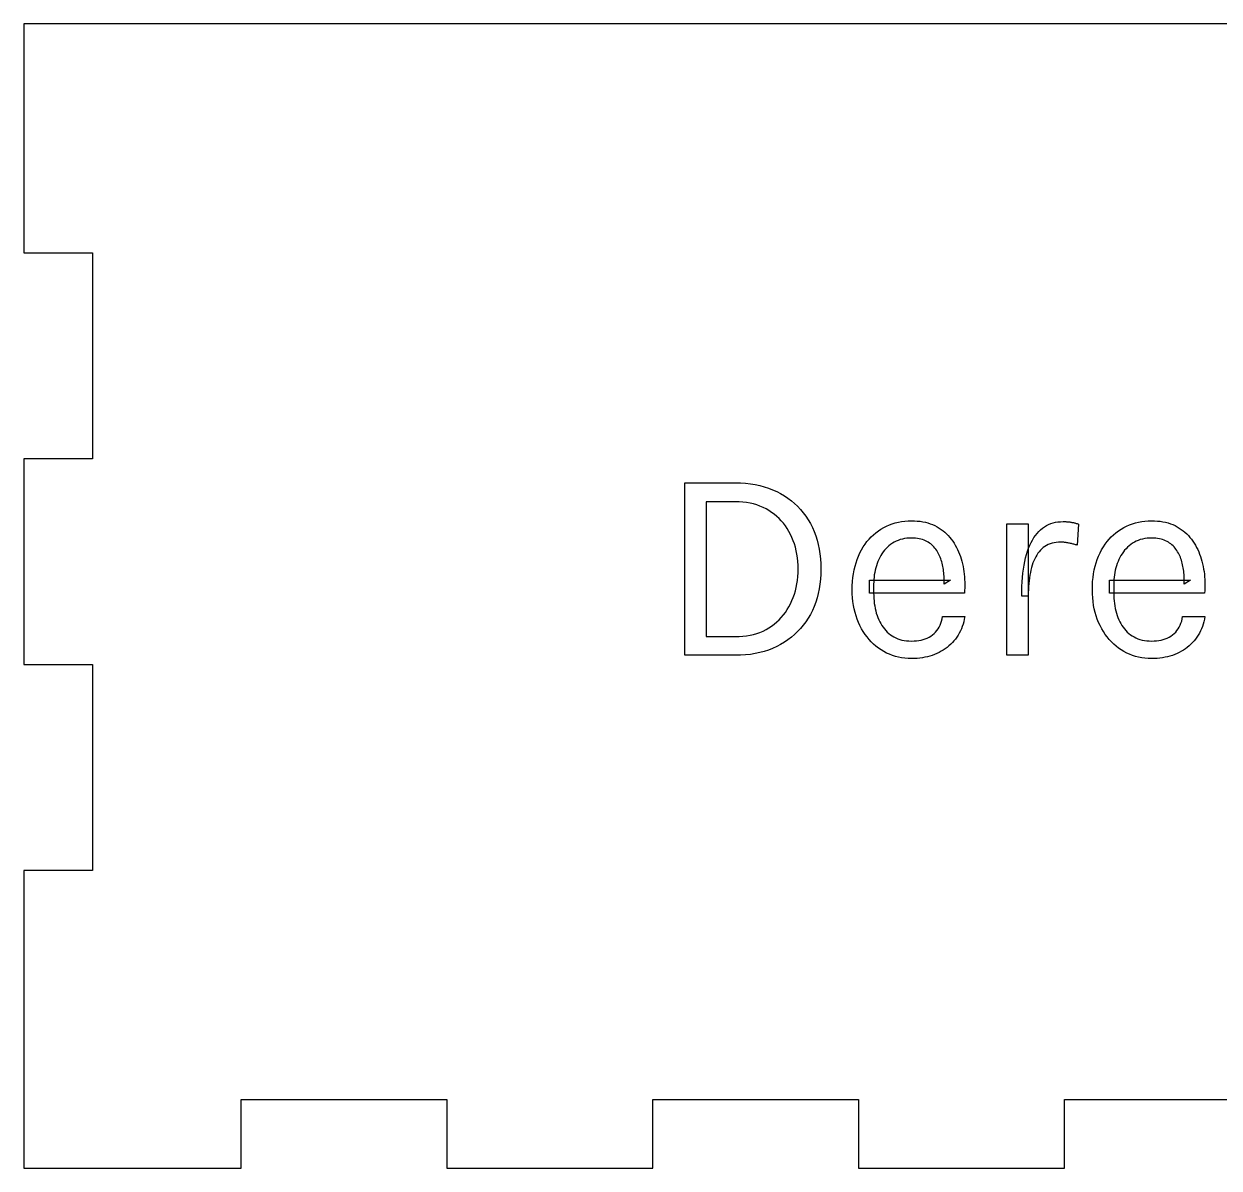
# Model space of a CAD drawing. Header units: millimetres. Extents: x 0 to 306, y 0 to 103.
# Drawn here: x 103 to 155.3, y 53 to 103 of the extents above; entities that cross this region are included whole.
import ezdxf

# ---------------------------------------------------------------- set-up
doc = ezdxf.new("R2010")
doc.units = ezdxf.units.MM
doc.layers.get('0').update_dxf_attribs({"linetype": 'CONTINUOUS'})

msp = doc.modelspace()

# ---------------------------------------------------------------- linework, layer by layer
for p, q in [((106, 103), (103, 103)), ((103, 103), (103, 93)), ((200, 103), (106, 103)), ((103, 93), (106, 93)), ((106, 93), (106, 84)), ((106, 84), (103, 84)), ((103, 84), (103, 75)), ((131.901, 75.408), (131.901, 82.944)), ((131.901, 82.944), (134.109, 82.944)), ((134.109, 82.944), (134.334, 82.939)), ((134.334, 82.939), (134.553, 82.925)), ((134.553, 82.925), (134.766, 82.902)), ((134.766, 82.902), (134.973, 82.87)), ((134.973, 82.87), (135.174, 82.828)), ((135.174, 82.828), (135.369, 82.777)), ((135.369, 82.777), (135.558, 82.716)), ((135.558, 82.716), (135.741, 82.646)), ((135.741, 82.646), (135.918, 82.567)), ((134.109, 82.116), (132.837, 82.116)), ((132.837, 82.116), (132.837, 76.224)), ((134.277, 82.112), (134.109, 82.116)), ((134.109, 82.116), (134.109, 82.116)), ((134.109, 82.116), (134.109, 82.116)), ((134.44, 82.101), (134.277, 82.112)), ((134.599, 82.082), (134.44, 82.101)), ((134.753, 82.055), (134.599, 82.082)), ((134.902, 82.021), (134.753, 82.055)), ((135.918, 82.567), (136.089, 82.479)), ((136.089, 82.479), (136.253, 82.382)), ((136.253, 82.382), (136.41, 82.278)), ((136.41, 82.278), (136.559, 82.166)), ((136.559, 82.166), (136.701, 82.046)), ((135.046, 81.979), (134.902, 82.021)), ((135.186, 81.929), (135.046, 81.979)), ((135.321, 81.872), (135.186, 81.929)), ((135.451, 81.807), (135.321, 81.872)), ((135.576, 81.735), (135.451, 81.807)), ((135.696, 81.656), (135.576, 81.735)), ((135.811, 81.571), (135.696, 81.656)), ((135.92, 81.481), (135.811, 81.571)), ((136.701, 82.046), (136.834, 81.919)), ((136.834, 81.919), (136.961, 81.784)), ((136.961, 81.784), (137.08, 81.641)), ((137.08, 81.641), (137.191, 81.491)), ((136.023, 81.385), (135.92, 81.481)), ((136.12, 81.284), (136.023, 81.385)), ((136.212, 81.176), (136.12, 81.284)), ((136.299, 81.063), (136.212, 81.176)), ((136.38, 80.945), (136.299, 81.063)), ((137.191, 81.491), (137.295, 81.333)), ((137.295, 81.333), (137.391, 81.168)), ((137.391, 81.168), (137.479, 80.996)), ((140.597, 80.994), (140.719, 81.056)), ((140.719, 81.056), (140.844, 81.11)), ((140.844, 81.11), (140.972, 81.157)), ((140.972, 81.157), (141.104, 81.197)), ((141.104, 81.197), (141.239, 81.23)), ((141.239, 81.23), (141.378, 81.255)), ((141.378, 81.255), (141.52, 81.273)), ((141.52, 81.273), (141.665, 81.284)), ((141.665, 81.284), (141.813, 81.288)), ((141.813, 81.288), (141.813, 81.288)), ((141.813, 81.288), (141.942, 81.285)), ((141.942, 81.285), (142.067, 81.277)), ((142.067, 81.277), (142.188, 81.264)), ((142.188, 81.264), (142.305, 81.246)), ((142.305, 81.246), (142.419, 81.222)), ((142.419, 81.222), (142.529, 81.193)), ((142.529, 81.193), (142.635, 81.159)), ((142.635, 81.159), (142.737, 81.119)), ((142.737, 81.119), (142.835, 81.074)), ((142.835, 81.074), (142.929, 81.024)), ((142.929, 81.024), (143.02, 80.969)), ((145.983, 75.408), (145.983, 81.156)), ((145.983, 81.156), (146.919, 81.156)), ((146.919, 81.156), (146.919, 75.408)), ((147.539, 80.963), (147.625, 81.024)), ((147.625, 81.024), (147.715, 81.077)), ((147.715, 81.077), (147.808, 81.123)), ((147.808, 81.123), (147.905, 81.163)), ((147.905, 81.163), (148.006, 81.195)), ((148.006, 81.195), (148.11, 81.22)), ((148.11, 81.22), (148.217, 81.238)), ((148.217, 81.238), (148.328, 81.248)), ((148.328, 81.248), (148.443, 81.252)), ((148.443, 81.252), (148.443, 81.252)), ((148.443, 81.252), (148.481, 81.252)), ((148.481, 81.252), (148.518, 81.251)), ((148.518, 81.251), (148.555, 81.25)), ((148.555, 81.25), (148.591, 81.248)), ((148.591, 81.248), (148.627, 81.245)), ((148.627, 81.245), (148.662, 81.242)), ((148.662, 81.242), (148.696, 81.239)), ((148.696, 81.239), (148.729, 81.235)), ((148.729, 81.235), (148.762, 81.23)), ((148.762, 81.23), (148.794, 81.225)), ((148.794, 81.225), (148.826, 81.219)), ((148.826, 81.219), (148.858, 81.213)), ((148.858, 81.213), (148.89, 81.206)), ((148.89, 81.206), (148.922, 81.199)), ((148.922, 81.199), (148.954, 81.191)), ((148.954, 81.191), (148.986, 81.183)), ((148.986, 81.183), (149.018, 81.174)), ((149.018, 81.174), (149.05, 81.165)), ((149.05, 81.165), (149.083, 81.155)), ((149.115, 81.144), (149.055, 80.22)), ((149.083, 81.155), (149.115, 81.144)), ((149.115, 81.144), (149.115, 81.144)), ((151.097, 80.994), (151.219, 81.056)), ((151.219, 81.056), (151.344, 81.11)), ((151.344, 81.11), (151.472, 81.157)), ((151.472, 81.157), (151.604, 81.197)), ((151.604, 81.197), (151.739, 81.23)), ((151.739, 81.23), (151.878, 81.255)), ((151.878, 81.255), (152.02, 81.273)), ((152.02, 81.273), (152.165, 81.284)), ((152.165, 81.284), (152.313, 81.288)), ((152.313, 81.288), (152.313, 81.288)), ((152.313, 81.288), (152.442, 81.285)), ((152.442, 81.285), (152.567, 81.277)), ((152.567, 81.277), (152.688, 81.264)), ((152.688, 81.264), (152.805, 81.246)), ((152.805, 81.246), (152.919, 81.222)), ((152.919, 81.222), (153.029, 81.193)), ((153.029, 81.193), (153.135, 81.159)), ((153.135, 81.159), (153.237, 81.119)), ((153.237, 81.119), (153.335, 81.074)), ((153.335, 81.074), (153.429, 81.024)), ((153.429, 81.024), (153.52, 80.969)), ((136.455, 80.821), (136.38, 80.945)), ((136.524, 80.691), (136.455, 80.821)), ((136.587, 80.557), (136.524, 80.691)), ((136.644, 80.418), (136.587, 80.557)), ((137.479, 80.996), (137.557, 80.818)), ((137.557, 80.818), (137.627, 80.633)), ((137.627, 80.633), (137.687, 80.443)), ((139.955, 80.483), (140.05, 80.584)), ((140.05, 80.584), (140.149, 80.679)), ((140.149, 80.679), (140.254, 80.767)), ((140.254, 80.767), (140.363, 80.849)), ((140.363, 80.849), (140.478, 80.925)), ((140.478, 80.925), (140.597, 80.994)), ((141.412, 80.487), (141.318, 80.462)), ((141.51, 80.507), (141.412, 80.487)), ((141.611, 80.521), (141.51, 80.507)), ((141.716, 80.529), (141.611, 80.521)), ((141.825, 80.532), (141.716, 80.529)), ((141.911, 80.53), (141.825, 80.532)), ((141.825, 80.532), (141.825, 80.532)), ((141.994, 80.525), (141.911, 80.53)), ((142.074, 80.516), (141.994, 80.525)), ((142.15, 80.503), (142.074, 80.516)), ((142.224, 80.487), (142.15, 80.503)), ((142.294, 80.467), (142.224, 80.487)), ((143.02, 80.969), (143.107, 80.911)), ((143.107, 80.911), (143.19, 80.849)), ((143.19, 80.849), (143.27, 80.783)), ((143.27, 80.783), (143.346, 80.713)), ((143.346, 80.713), (143.419, 80.64)), ((143.419, 80.64), (143.488, 80.563)), ((143.488, 80.563), (143.553, 80.483)), ((147.1, 80.447), (147.163, 80.551)), ((147.163, 80.551), (147.231, 80.648)), ((147.231, 80.648), (147.302, 80.738)), ((147.302, 80.738), (147.377, 80.82)), ((147.377, 80.82), (147.456, 80.895)), ((147.456, 80.895), (147.539, 80.963)), ((150.455, 80.483), (150.55, 80.584)), ((150.55, 80.584), (150.649, 80.679)), ((150.649, 80.679), (150.754, 80.767)), ((150.754, 80.767), (150.863, 80.849)), ((150.863, 80.849), (150.978, 80.925)), ((150.978, 80.925), (151.097, 80.994)), ((151.912, 80.487), (151.818, 80.462)), ((152.01, 80.507), (151.912, 80.487)), ((152.111, 80.521), (152.01, 80.507)), ((152.216, 80.529), (152.111, 80.521)), ((152.325, 80.532), (152.216, 80.529)), ((152.411, 80.53), (152.325, 80.532)), ((152.325, 80.532), (152.325, 80.532)), ((152.494, 80.525), (152.411, 80.53)), ((152.574, 80.516), (152.494, 80.525)), ((152.65, 80.503), (152.574, 80.516)), ((152.724, 80.487), (152.65, 80.503)), ((152.794, 80.467), (152.724, 80.487)), ((153.52, 80.969), (153.607, 80.911)), ((153.607, 80.911), (153.69, 80.849)), ((153.69, 80.849), (153.77, 80.783)), ((153.77, 80.783), (153.846, 80.713)), ((153.846, 80.713), (153.919, 80.64)), ((153.919, 80.64), (153.988, 80.563)), ((153.988, 80.563), (154.053, 80.483)), ((136.694, 80.276), (136.644, 80.418)), ((136.737, 80.13), (136.694, 80.276)), ((136.774, 79.981), (136.737, 80.13)), ((136.804, 79.827), (136.774, 79.981)), ((137.687, 80.443), (137.738, 80.247)), ((137.738, 80.247), (137.779, 80.045)), ((137.779, 80.045), (137.811, 79.837)), ((139.557, 79.884), (139.627, 80.016)), ((139.627, 80.016), (139.701, 80.143)), ((139.701, 80.143), (139.781, 80.262)), ((139.781, 80.262), (139.866, 80.376)), ((139.866, 80.376), (139.955, 80.483)), ((140.633, 79.996), (140.576, 79.924)), ((140.695, 80.065), (140.633, 79.996)), ((140.76, 80.13), (140.695, 80.065)), ((140.828, 80.192), (140.76, 80.13)), ((140.901, 80.25), (140.828, 80.192)), ((140.977, 80.304), (140.901, 80.25)), ((141.057, 80.352), (140.977, 80.304)), ((141.14, 80.394), (141.057, 80.352)), ((141.227, 80.43), (141.14, 80.394)), ((141.318, 80.462), (141.227, 80.43)), ((142.362, 80.444), (142.294, 80.467)), ((142.426, 80.417), (142.362, 80.444)), ((142.487, 80.386), (142.426, 80.417)), ((142.545, 80.352), (142.487, 80.386)), ((142.6, 80.315), (142.545, 80.352)), ((142.653, 80.275), (142.6, 80.315)), ((142.703, 80.233), (142.653, 80.275)), ((142.75, 80.189), (142.703, 80.233)), ((142.796, 80.143), (142.75, 80.189)), ((142.838, 80.094), (142.796, 80.143)), ((142.878, 80.043), (142.838, 80.094)), ((142.916, 79.989), (142.878, 80.043)), ((142.951, 79.933), (142.916, 79.989)), ((143.553, 80.483), (143.615, 80.398)), ((143.615, 80.398), (143.673, 80.31)), ((143.673, 80.31), (143.728, 80.219)), ((143.728, 80.219), (143.779, 80.125)), ((143.779, 80.125), (143.827, 80.029)), ((143.827, 80.029), (143.871, 79.931)), ((146.885, 79.956), (146.933, 80.09)), ((146.933, 80.09), (146.985, 80.216)), ((146.985, 80.216), (147.04, 80.335)), ((147.04, 80.335), (147.1, 80.447)), ((147.452, 80), (147.395, 79.935)), ((147.513, 80.061), (147.452, 80)), ((147.577, 80.116), (147.513, 80.061)), ((147.646, 80.166), (147.577, 80.116)), ((147.718, 80.209), (147.646, 80.166)), ((147.794, 80.247), (147.718, 80.209)), ((147.875, 80.279), (147.794, 80.247)), ((147.959, 80.305), (147.875, 80.279)), ((148.047, 80.326), (147.959, 80.305)), ((148.139, 80.34), (148.047, 80.326)), ((148.235, 80.349), (148.139, 80.34)), ((148.335, 80.352), (148.235, 80.349)), ((148.367, 80.352), (148.335, 80.352)), ((148.335, 80.352), (148.335, 80.352)), ((148.399, 80.35), (148.367, 80.352)), ((148.432, 80.348), (148.399, 80.35)), ((148.467, 80.346), (148.432, 80.348)), ((148.501, 80.342), (148.467, 80.346)), ((148.537, 80.338), (148.501, 80.342)), ((148.574, 80.333), (148.537, 80.338)), ((148.611, 80.327), (148.574, 80.333)), ((148.65, 80.32), (148.611, 80.327)), ((148.689, 80.313), (148.65, 80.32)), ((148.728, 80.305), (148.689, 80.313)), ((148.767, 80.297), (148.728, 80.305)), ((148.805, 80.288), (148.767, 80.297)), ((148.843, 80.279), (148.805, 80.288)), ((148.88, 80.27), (148.843, 80.279)), ((148.916, 80.261), (148.88, 80.27)), ((148.952, 80.251), (148.916, 80.261)), ((148.987, 80.241), (148.952, 80.251)), ((149.021, 80.231), (148.987, 80.241)), ((149.055, 80.22), (149.021, 80.231)), ((150.057, 79.884), (150.127, 80.016)), ((150.127, 80.016), (150.201, 80.143)), ((150.201, 80.143), (150.281, 80.262)), ((150.281, 80.262), (150.366, 80.376)), ((150.366, 80.376), (150.455, 80.483)), ((151.133, 79.996), (151.076, 79.924)), ((151.195, 80.065), (151.133, 79.996)), ((151.26, 80.13), (151.195, 80.065)), ((151.328, 80.192), (151.26, 80.13)), ((151.401, 80.25), (151.328, 80.192)), ((151.477, 80.304), (151.401, 80.25)), ((151.557, 80.352), (151.477, 80.304)), ((151.64, 80.394), (151.557, 80.352)), ((151.727, 80.43), (151.64, 80.394)), ((151.818, 80.462), (151.727, 80.43)), ((152.862, 80.444), (152.794, 80.467)), ((152.926, 80.417), (152.862, 80.444)), ((152.987, 80.386), (152.926, 80.417)), ((153.045, 80.352), (152.987, 80.386)), ((153.1, 80.315), (153.045, 80.352)), ((153.153, 80.275), (153.1, 80.315)), ((153.203, 80.233), (153.153, 80.275)), ((153.25, 80.189), (153.203, 80.233)), ((153.296, 80.143), (153.25, 80.189)), ((153.338, 80.094), (153.296, 80.143)), ((153.378, 80.043), (153.338, 80.094)), ((153.416, 79.989), (153.378, 80.043)), ((153.451, 79.933), (153.416, 79.989)), ((154.053, 80.483), (154.115, 80.398)), ((154.115, 80.398), (154.173, 80.31)), ((154.173, 80.31), (154.228, 80.219)), ((154.228, 80.219), (154.279, 80.125)), ((154.279, 80.125), (154.327, 80.029)), ((154.327, 80.029), (154.371, 79.931)), ((136.827, 79.67), (136.804, 79.827)), ((136.844, 79.509), (136.827, 79.67)), ((136.854, 79.345), (136.844, 79.509)), ((137.811, 79.837), (137.835, 79.622)), ((137.835, 79.622), (137.848, 79.402)), ((139.342, 79.299), (139.386, 79.453)), ((139.386, 79.453), (139.436, 79.602)), ((139.436, 79.602), (139.493, 79.746)), ((139.493, 79.746), (139.557, 79.884)), ((140.343, 79.509), (140.308, 79.416)), ((140.382, 79.599), (140.343, 79.509)), ((140.425, 79.686), (140.382, 79.599)), ((140.471, 79.768), (140.425, 79.686)), ((140.522, 79.848), (140.471, 79.768)), ((140.576, 79.924), (140.522, 79.848)), ((142.983, 79.875), (142.951, 79.933)), ((143.013, 79.815), (142.983, 79.875)), ((143.041, 79.754), (143.013, 79.815)), ((143.068, 79.692), (143.041, 79.754)), ((143.092, 79.628), (143.068, 79.692)), ((143.114, 79.564), (143.092, 79.628)), ((143.135, 79.498), (143.114, 79.564)), ((143.153, 79.431), (143.135, 79.498)), ((143.871, 79.931), (143.912, 79.831)), ((143.912, 79.831), (143.95, 79.728)), ((143.95, 79.728), (143.984, 79.623)), ((143.984, 79.623), (144.015, 79.515)), ((144.015, 79.515), (144.042, 79.405)), ((146.734, 79.348), (146.765, 79.511)), ((146.765, 79.511), (146.801, 79.667)), ((146.801, 79.667), (146.841, 79.815)), ((146.841, 79.815), (146.885, 79.956)), ((147.123, 79.444), (147.09, 79.345)), ((147.16, 79.537), (147.123, 79.444)), ((147.2, 79.626), (147.16, 79.537)), ((147.244, 79.711), (147.2, 79.626)), ((147.291, 79.79), (147.244, 79.711)), ((147.341, 79.865), (147.291, 79.79)), ((147.395, 79.935), (147.341, 79.865)), ((149.842, 79.299), (149.886, 79.453)), ((149.886, 79.453), (149.936, 79.602)), ((149.936, 79.602), (149.993, 79.746)), ((149.993, 79.746), (150.057, 79.884)), ((150.843, 79.509), (150.808, 79.416)), ((150.882, 79.599), (150.843, 79.509)), ((150.925, 79.686), (150.882, 79.599)), ((150.971, 79.768), (150.925, 79.686)), ((151.022, 79.848), (150.971, 79.768)), ((151.076, 79.924), (151.022, 79.848)), ((153.483, 79.875), (153.451, 79.933)), ((153.513, 79.815), (153.483, 79.875)), ((153.541, 79.754), (153.513, 79.815)), ((153.568, 79.692), (153.541, 79.754)), ((153.592, 79.628), (153.568, 79.692)), ((153.614, 79.564), (153.592, 79.628)), ((153.635, 79.498), (153.614, 79.564)), ((153.653, 79.431), (153.635, 79.498)), ((154.371, 79.931), (154.412, 79.831)), ((154.412, 79.831), (154.45, 79.728)), ((154.45, 79.728), (154.484, 79.623)), ((154.484, 79.623), (154.515, 79.515)), ((154.515, 79.515), (154.542, 79.405)), ((136.844, 78.845), (136.854, 79.009)), ((136.857, 79.176), (136.854, 79.345)), ((136.854, 79.009), (136.857, 79.176)), ((136.857, 79.176), (136.857, 79.176)), ((137.848, 78.952), (137.835, 78.734)), ((137.848, 79.402), (137.853, 79.176)), ((137.853, 79.176), (137.848, 78.952)), ((137.853, 79.176), (137.853, 79.176)), ((139.251, 78.805), (139.275, 78.975)), ((139.275, 78.975), (139.305, 79.14)), ((139.305, 79.14), (139.342, 79.299)), ((140.187, 78.931), (140.174, 78.83)), ((140.203, 79.031), (140.187, 78.931)), ((140.224, 79.13), (140.203, 79.031)), ((140.248, 79.227), (140.224, 79.13)), ((140.276, 79.322), (140.248, 79.227)), ((140.308, 79.416), (140.276, 79.322)), ((143.169, 79.363), (143.153, 79.431)), ((143.184, 79.294), (143.169, 79.363)), ((143.196, 79.224), (143.184, 79.294)), ((143.207, 79.153), (143.196, 79.224)), ((143.216, 79.082), (143.207, 79.153)), ((143.223, 79.012), (143.216, 79.082)), ((143.23, 78.941), (143.223, 79.012)), ((143.234, 78.87), (143.23, 78.941)), ((144.042, 79.405), (144.066, 79.293)), ((144.066, 79.293), (144.087, 79.179)), ((144.087, 79.179), (144.104, 79.065)), ((144.104, 79.065), (144.118, 78.949)), ((144.118, 78.949), (144.129, 78.833)), ((146.665, 78.815), (146.684, 79)), ((146.684, 79), (146.707, 79.178)), ((146.707, 79.178), (146.734, 79.348)), ((147.009, 79.023), (146.988, 78.908)), ((147.033, 79.135), (147.009, 79.023)), ((147.06, 79.242), (147.033, 79.135)), ((147.09, 79.345), (147.06, 79.242)), ((149.751, 78.805), (149.775, 78.975)), ((149.775, 78.975), (149.805, 79.14)), ((149.805, 79.14), (149.842, 79.299)), ((150.687, 78.931), (150.674, 78.83)), ((150.703, 79.031), (150.687, 78.931)), ((150.724, 79.13), (150.703, 79.031)), ((150.748, 79.227), (150.724, 79.13)), ((150.776, 79.322), (150.748, 79.227)), ((150.808, 79.416), (150.776, 79.322)), ((153.669, 79.363), (153.653, 79.431)), ((153.684, 79.294), (153.669, 79.363)), ((153.696, 79.224), (153.684, 79.294)), ((153.707, 79.153), (153.696, 79.224)), ((153.716, 79.082), (153.707, 79.153)), ((153.723, 79.012), (153.716, 79.082)), ((153.73, 78.941), (153.723, 79.012)), ((153.734, 78.87), (153.73, 78.941)), ((154.542, 79.405), (154.566, 79.293)), ((154.566, 79.293), (154.587, 79.179)), ((154.587, 79.179), (154.604, 79.065)), ((154.604, 79.065), (154.618, 78.949)), ((154.618, 78.949), (154.629, 78.833)), ((136.774, 78.374), (136.804, 78.528)), ((136.804, 78.528), (136.827, 78.684)), ((136.827, 78.684), (136.844, 78.845)), ((137.811, 78.522), (137.779, 78.315)), ((137.835, 78.734), (137.811, 78.522)), ((139.221, 78.264), (139.224, 78.45)), ((139.224, 78.45), (139.234, 78.63)), ((139.234, 78.63), (139.251, 78.805)), ((139.977, 78.12), (139.977, 78.696)), ((139.977, 78.696), (143.511, 78.696)), ((140.159, 78.622), (140.157, 78.516)), ((140.157, 78.516), (140.157, 78.516)), ((140.157, 78.516), (140.157, 78.132)), ((140.164, 78.727), (140.159, 78.622)), ((140.174, 78.83), (140.164, 78.727)), ((143.237, 78.799), (143.234, 78.87)), ((143.511, 78.696), (143.235, 78.516)), ((143.235, 78.516), (143.238, 78.587)), ((143.239, 78.728), (143.237, 78.799)), ((143.238, 78.587), (143.239, 78.658)), ((143.239, 78.658), (143.239, 78.728)), ((144.129, 78.833), (144.137, 78.716)), ((144.137, 78.716), (144.142, 78.599)), ((144.142, 78.599), (144.143, 78.48)), ((144.143, 78.48), (144.142, 78.361)), ((146.633, 78.215), (146.639, 78.422)), ((146.639, 78.422), (146.65, 78.622)), ((146.65, 78.622), (146.665, 78.815)), ((146.932, 78.412), (146.925, 78.278)), ((146.942, 78.541), (146.932, 78.412)), ((146.954, 78.668), (146.942, 78.541)), ((146.97, 78.79), (146.954, 78.668)), ((146.988, 78.908), (146.97, 78.79)), ((149.721, 78.264), (149.724, 78.45)), ((149.724, 78.45), (149.734, 78.63)), ((149.734, 78.63), (149.751, 78.805)), ((150.477, 78.12), (150.477, 78.696)), ((150.477, 78.696), (154.011, 78.696)), ((150.659, 78.622), (150.657, 78.516)), ((150.657, 78.516), (150.657, 78.516)), ((150.657, 78.516), (150.657, 78.132)), ((150.664, 78.727), (150.659, 78.622)), ((150.674, 78.83), (150.664, 78.727)), ((153.737, 78.799), (153.734, 78.87)), ((154.011, 78.696), (153.735, 78.516)), ((153.735, 78.516), (153.738, 78.587)), ((153.739, 78.728), (153.737, 78.799)), ((153.738, 78.587), (153.739, 78.658)), ((153.739, 78.658), (153.739, 78.728)), ((154.629, 78.833), (154.637, 78.716)), ((154.637, 78.716), (154.642, 78.599)), ((154.642, 78.599), (154.643, 78.48)), ((154.643, 78.48), (154.642, 78.361)), ((136.587, 77.797), (136.644, 77.936)), ((136.644, 77.936), (136.694, 78.078)), ((136.694, 78.078), (136.737, 78.225)), ((136.737, 78.225), (136.774, 78.374)), ((137.687, 77.919), (137.627, 77.73)), ((137.738, 78.114), (137.687, 77.919)), ((137.779, 78.315), (137.738, 78.114)), ((139.224, 78.09), (139.221, 78.264)), ((139.221, 78.264), (139.221, 78.264)), ((139.235, 77.919), (139.224, 78.09)), ((139.252, 77.753), (139.235, 77.919)), ((144.129, 78.12), (139.977, 78.12)), ((140.157, 78.132), (140.159, 78.013)), ((140.159, 78.013), (140.164, 77.897)), ((140.164, 77.897), (140.173, 77.783)), ((144.137, 78.241), (144.129, 78.12)), ((144.129, 78.12), (144.129, 78.12)), ((144.142, 78.361), (144.137, 78.241)), ((146.631, 78), (146.633, 78.215)), ((146.919, 78), (146.631, 78)), ((146.92, 78.141), (146.919, 78)), ((146.919, 78), (146.919, 78)), ((146.919, 78), (146.919, 78)), ((146.925, 78.278), (146.92, 78.141)), ((149.724, 78.09), (149.721, 78.264)), ((149.721, 78.264), (149.721, 78.264)), ((149.735, 77.919), (149.724, 78.09)), ((149.752, 77.753), (149.735, 77.919)), ((154.629, 78.12), (150.477, 78.12)), ((150.657, 78.132), (150.659, 78.013)), ((150.659, 78.013), (150.664, 77.897)), ((150.664, 77.897), (150.673, 77.783)), ((154.637, 78.241), (154.629, 78.12)), ((154.629, 78.12), (154.629, 78.12)), ((154.642, 78.361), (154.637, 78.241)), ((136.299, 77.285), (136.38, 77.405)), ((136.38, 77.405), (136.455, 77.53)), ((136.455, 77.53), (136.524, 77.661)), ((136.524, 77.661), (136.587, 77.797)), ((137.479, 77.368), (137.391, 77.196)), ((137.557, 77.546), (137.479, 77.368)), ((137.627, 77.73), (137.557, 77.546)), ((139.275, 77.591), (139.252, 77.753)), ((139.306, 77.433), (139.275, 77.591)), ((139.343, 77.279), (139.306, 77.433)), ((140.173, 77.783), (140.186, 77.672)), ((140.186, 77.672), (140.203, 77.564)), ((140.203, 77.564), (140.223, 77.457)), ((140.223, 77.457), (140.247, 77.354)), ((140.247, 77.354), (140.274, 77.253)), ((149.775, 77.591), (149.752, 77.753)), ((149.806, 77.433), (149.775, 77.591)), ((149.843, 77.279), (149.806, 77.433)), ((150.673, 77.783), (150.686, 77.672)), ((150.686, 77.672), (150.703, 77.564)), ((150.703, 77.564), (150.723, 77.457)), ((150.723, 77.457), (150.747, 77.354)), ((150.747, 77.354), (150.774, 77.253)), ((135.811, 76.773), (135.92, 76.864)), ((135.92, 76.864), (136.023, 76.961)), ((136.023, 76.961), (136.12, 77.063)), ((136.12, 77.063), (136.212, 77.171)), ((136.212, 77.171), (136.299, 77.285)), ((137.191, 76.873), (137.08, 76.722)), ((137.295, 77.031), (137.191, 76.873)), ((137.391, 77.196), (137.295, 77.031)), ((139.387, 77.129), (139.343, 77.279)), ((139.438, 76.983), (139.387, 77.129)), ((139.496, 76.842), (139.438, 76.983)), ((139.56, 76.704), (139.496, 76.842)), ((140.274, 77.253), (140.305, 77.154)), ((140.305, 77.154), (140.34, 77.058)), ((140.34, 77.058), (140.378, 76.965)), ((140.378, 76.965), (140.421, 76.876)), ((140.421, 76.876), (140.466, 76.791)), ((143.097, 76.806), (143.127, 76.899)), ((143.127, 76.899), (143.151, 76.997)), ((143.151, 76.997), (143.169, 77.1)), ((143.169, 77.1), (143.169, 77.1)), ((143.169, 77.1), (144.141, 77.1)), ((144.096, 76.878), (144.066, 76.772)), ((144.121, 76.988), (144.096, 76.878)), ((144.141, 77.1), (144.121, 76.988)), ((149.887, 77.129), (149.843, 77.279)), ((149.938, 76.983), (149.887, 77.129)), ((149.996, 76.842), (149.938, 76.983)), ((150.06, 76.704), (149.996, 76.842)), ((150.774, 77.253), (150.805, 77.154)), ((150.805, 77.154), (150.84, 77.058)), ((150.84, 77.058), (150.878, 76.965)), ((150.878, 76.965), (150.921, 76.876)), ((150.921, 76.876), (150.966, 76.791)), ((153.597, 76.806), (153.627, 76.899)), ((153.627, 76.899), (153.651, 76.997)), ((153.651, 76.997), (153.669, 77.1)), ((153.669, 77.1), (153.669, 77.1)), ((153.669, 77.1), (154.641, 77.1)), ((154.596, 76.878), (154.566, 76.772)), ((154.621, 76.988), (154.596, 76.878)), ((154.641, 77.1), (154.621, 76.988)), ((134.753, 76.285), (134.902, 76.32)), ((134.902, 76.32), (135.046, 76.362)), ((135.046, 76.362), (135.186, 76.412)), ((135.186, 76.412), (135.321, 76.47)), ((135.321, 76.47), (135.451, 76.535)), ((135.451, 76.535), (135.576, 76.608)), ((135.576, 76.608), (135.696, 76.688)), ((135.696, 76.688), (135.811, 76.773)), ((136.701, 76.316), (136.559, 76.195)), ((136.834, 76.444), (136.701, 76.316)), ((136.961, 76.579), (136.834, 76.444)), ((137.08, 76.722), (136.961, 76.579)), ((139.63, 76.571), (139.56, 76.704)), ((139.705, 76.445), (139.63, 76.571)), ((139.786, 76.324), (139.705, 76.445)), ((139.871, 76.209), (139.786, 76.324)), ((140.466, 76.791), (140.516, 76.71)), ((140.516, 76.71), (140.569, 76.633)), ((140.569, 76.633), (140.625, 76.56)), ((140.625, 76.56), (140.686, 76.491)), ((140.686, 76.491), (140.75, 76.426)), ((140.75, 76.426), (140.818, 76.365)), ((140.818, 76.365), (140.889, 76.308)), ((140.889, 76.308), (140.964, 76.256)), ((142.731, 76.302), (142.8, 76.359)), ((142.8, 76.359), (142.864, 76.42)), ((142.864, 76.42), (142.922, 76.487)), ((142.922, 76.487), (142.974, 76.559)), ((142.974, 76.559), (143.02, 76.636)), ((143.02, 76.636), (143.061, 76.719)), ((143.061, 76.719), (143.097, 76.806)), ((143.903, 76.38), (143.851, 76.29)), ((143.951, 76.473), (143.903, 76.38)), ((143.994, 76.57), (143.951, 76.473)), ((144.033, 76.669), (143.994, 76.57)), ((144.066, 76.772), (144.033, 76.669)), ((150.13, 76.571), (150.06, 76.704)), ((150.205, 76.445), (150.13, 76.571)), ((150.286, 76.324), (150.205, 76.445)), ((150.371, 76.209), (150.286, 76.324)), ((150.966, 76.791), (151.016, 76.71)), ((151.016, 76.71), (151.069, 76.633)), ((151.069, 76.633), (151.125, 76.56)), ((151.125, 76.56), (151.186, 76.491)), ((151.186, 76.491), (151.25, 76.426)), ((151.25, 76.426), (151.318, 76.365)), ((151.318, 76.365), (151.389, 76.308)), ((151.389, 76.308), (151.464, 76.256)), ((153.231, 76.302), (153.3, 76.359)), ((153.3, 76.359), (153.364, 76.42)), ((153.364, 76.42), (153.422, 76.487)), ((153.422, 76.487), (153.474, 76.559)), ((153.474, 76.559), (153.52, 76.636)), ((153.52, 76.636), (153.561, 76.719)), ((153.561, 76.719), (153.597, 76.806)), ((154.403, 76.38), (154.351, 76.29)), ((154.451, 76.473), (154.403, 76.38)), ((154.494, 76.57), (154.451, 76.473)), ((154.533, 76.669), (154.494, 76.57)), ((154.566, 76.772), (154.533, 76.669)), ((132.837, 76.224), (134.109, 76.224)), ((134.109, 76.224), (134.277, 76.228)), ((134.277, 76.228), (134.44, 76.239)), ((134.44, 76.239), (134.599, 76.259)), ((134.599, 76.259), (134.753, 76.285)), ((135.918, 75.79), (135.741, 75.709)), ((136.089, 75.879), (135.918, 75.79)), ((136.253, 75.977), (136.089, 75.879)), ((136.41, 76.082), (136.253, 75.977)), ((136.559, 76.195), (136.41, 76.082)), ((139.96, 76.1), (139.871, 76.209)), ((140.055, 75.997), (139.96, 76.1)), ((140.155, 75.9), (140.055, 75.997)), ((140.26, 75.809), (140.155, 75.9)), ((140.369, 75.724), (140.26, 75.809)), ((140.964, 76.256), (141.043, 76.209)), ((141.043, 76.209), (141.126, 76.167)), ((141.126, 76.167), (141.213, 76.131)), ((141.213, 76.131), (141.303, 76.101)), ((141.303, 76.101), (141.397, 76.076)), ((141.397, 76.076), (141.495, 76.057)), ((141.495, 76.057), (141.597, 76.043)), ((141.597, 76.043), (141.703, 76.035)), ((141.703, 76.035), (141.813, 76.032)), ((141.813, 76.032), (141.923, 76.035)), ((141.813, 76.032), (141.813, 76.032)), ((141.923, 76.035), (142.028, 76.043)), ((142.028, 76.043), (142.13, 76.056)), ((142.13, 76.056), (142.228, 76.075)), ((142.228, 76.075), (142.322, 76.1)), ((142.322, 76.1), (142.411, 76.129)), ((142.411, 76.129), (142.497, 76.164)), ((142.497, 76.164), (142.579, 76.205)), ((142.579, 76.205), (142.657, 76.251)), ((142.657, 76.251), (142.731, 76.302)), ((143.451, 75.82), (143.371, 75.755)), ((143.527, 75.889), (143.451, 75.82)), ((143.599, 75.962), (143.527, 75.889)), ((143.668, 76.039), (143.599, 75.962)), ((143.733, 76.119), (143.668, 76.039)), ((143.794, 76.203), (143.733, 76.119)), ((143.851, 76.29), (143.794, 76.203)), ((150.46, 76.1), (150.371, 76.209)), ((150.555, 75.997), (150.46, 76.1)), ((150.655, 75.9), (150.555, 75.997)), ((150.76, 75.809), (150.655, 75.9)), ((150.869, 75.724), (150.76, 75.809)), ((151.464, 76.256), (151.543, 76.209)), ((151.543, 76.209), (151.626, 76.167)), ((151.626, 76.167), (151.713, 76.131)), ((151.713, 76.131), (151.803, 76.101)), ((151.803, 76.101), (151.897, 76.076)), ((151.897, 76.076), (151.995, 76.057)), ((151.995, 76.057), (152.097, 76.043)), ((152.097, 76.043), (152.203, 76.035)), ((152.203, 76.035), (152.313, 76.032)), ((152.313, 76.032), (152.423, 76.035)), ((152.313, 76.032), (152.313, 76.032)), ((152.423, 76.035), (152.528, 76.043)), ((152.528, 76.043), (152.63, 76.056)), ((152.63, 76.056), (152.728, 76.075)), ((152.728, 76.075), (152.822, 76.1)), ((152.822, 76.1), (152.911, 76.129)), ((152.911, 76.129), (152.997, 76.164)), ((152.997, 76.164), (153.079, 76.205)), ((153.079, 76.205), (153.157, 76.251)), ((153.157, 76.251), (153.231, 76.302)), ((153.951, 75.82), (153.871, 75.755)), ((154.027, 75.889), (153.951, 75.82)), ((154.099, 75.962), (154.027, 75.889)), ((154.168, 76.039), (154.099, 75.962)), ((154.233, 76.119), (154.168, 76.039)), ((154.294, 76.203), (154.233, 76.119)), ((154.351, 76.29), (154.294, 76.203)), ((134.109, 75.408), (131.901, 75.408)), ((131.901, 75.408), (131.901, 75.408)), ((134.334, 75.413), (134.109, 75.408)), ((134.109, 75.408), (134.109, 75.408)), ((134.553, 75.427), (134.334, 75.413)), ((134.766, 75.45), (134.553, 75.427)), ((134.973, 75.483), (134.766, 75.45)), ((135.174, 75.526), (134.973, 75.483)), ((135.369, 75.578), (135.174, 75.526)), ((135.558, 75.639), (135.369, 75.578)), ((135.741, 75.709), (135.558, 75.639)), ((140.484, 75.645), (140.369, 75.724)), ((140.603, 75.573), (140.484, 75.645)), ((140.724, 75.508), (140.603, 75.573)), ((140.849, 75.451), (140.724, 75.508)), ((140.977, 75.401), (140.849, 75.451)), ((141.109, 75.359), (140.977, 75.401)), ((141.243, 75.325), (141.109, 75.359)), ((141.381, 75.298), (141.243, 75.325)), ((141.522, 75.279), (141.381, 75.298)), ((141.666, 75.268), (141.522, 75.279)), ((141.813, 75.264), (141.666, 75.268)), ((141.935, 75.266), (141.813, 75.264)), ((141.813, 75.264), (141.813, 75.264)), ((141.813, 75.264), (141.813, 75.264)), ((142.055, 75.273), (141.935, 75.266)), ((142.172, 75.284), (142.055, 75.273)), ((142.287, 75.3), (142.172, 75.284)), ((142.399, 75.32), (142.287, 75.3)), ((142.509, 75.344), (142.399, 75.32)), ((142.616, 75.373), (142.509, 75.344)), ((142.721, 75.406), (142.616, 75.373)), ((142.823, 75.444), (142.721, 75.406)), ((142.923, 75.486), (142.823, 75.444)), ((143.02, 75.532), (142.923, 75.486)), ((143.113, 75.582), (143.02, 75.532)), ((143.203, 75.636), (143.113, 75.582)), ((143.289, 75.694), (143.203, 75.636)), ((143.371, 75.755), (143.289, 75.694)), ((146.919, 75.408), (145.983, 75.408)), ((146.919, 75.408), (146.919, 75.408)), ((150.984, 75.645), (150.869, 75.724)), ((151.103, 75.573), (150.984, 75.645)), ((151.224, 75.508), (151.103, 75.573)), ((151.349, 75.451), (151.224, 75.508)), ((151.477, 75.401), (151.349, 75.451)), ((151.609, 75.359), (151.477, 75.401)), ((151.743, 75.325), (151.609, 75.359)), ((151.881, 75.298), (151.743, 75.325)), ((152.022, 75.279), (151.881, 75.298)), ((152.166, 75.268), (152.022, 75.279)), ((152.313, 75.264), (152.166, 75.268)), ((152.435, 75.266), (152.313, 75.264)), ((152.313, 75.264), (152.313, 75.264)), ((152.313, 75.264), (152.313, 75.264)), ((152.555, 75.273), (152.435, 75.266)), ((152.672, 75.284), (152.555, 75.273)), ((152.787, 75.3), (152.672, 75.284)), ((152.899, 75.32), (152.787, 75.3)), ((153.009, 75.344), (152.899, 75.32)), ((153.116, 75.373), (153.009, 75.344)), ((153.221, 75.406), (153.116, 75.373)), ((153.323, 75.444), (153.221, 75.406)), ((153.423, 75.486), (153.323, 75.444)), ((153.52, 75.532), (153.423, 75.486)), ((153.613, 75.582), (153.52, 75.532)), ((153.703, 75.636), (153.613, 75.582)), ((153.789, 75.694), (153.703, 75.636)), ((153.871, 75.755), (153.789, 75.694)), ((103, 75), (106, 75)), ((106, 75), (106, 66)), ((106, 66), (103, 66)), ((103, 66), (103, 56)), ((103, 56), (103, 53)), ((112.5, 53), (112.5, 56)), ((112.5, 56), (121.5, 56)), ((121.5, 56), (121.5, 53)), ((130.5, 53), (130.5, 56)), ((130.5, 56), (139.5, 56)), ((139.5, 56), (139.5, 53)), ((148.5, 53), (148.5, 56)), ((148.5, 56), (157.5, 56)), ((103, 53), (106, 53)), ((106, 53), (112.5, 53)), ((121.5, 53), (130.5, 53)), ((139.5, 53), (148.5, 53))]:
    msp.add_line(p, q)

doc.saveas('drawing.dxf')
